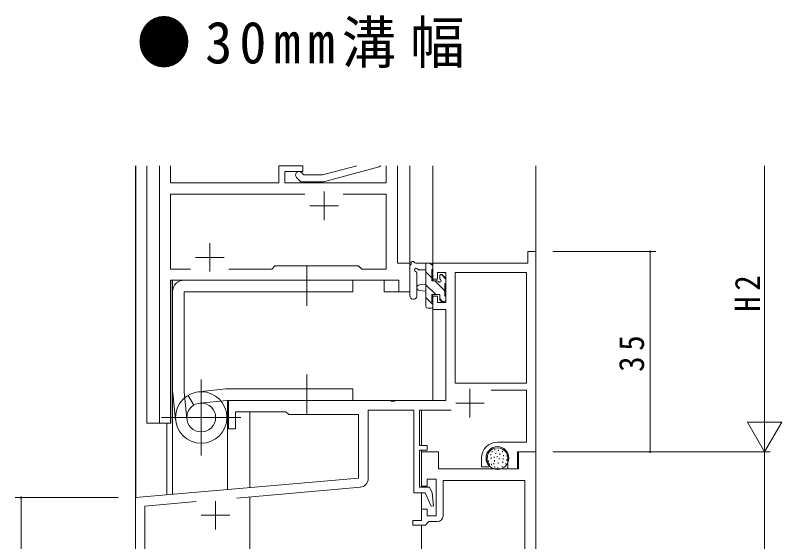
# Model space of a CAD drawing. Units: millimetres, scale not verified. Extents: x -567 to 567, y -403 to 403.
# Drawn here: x -363.7 to -229.7, y -121.4 to -29.3 of the extents above; entities that cross this region are included whole.
import ezdxf

# ---------------------------------------------------------------- set-up
doc = ezdxf.new("R2010")
doc.units = ezdxf.units.MM
doc.header["$LTSCALE"] = 2
doc.layers.add('0-2_USER1', color=7, linetype='Continuous')
for name, color, linetype, lineweight in [('0-3_YKK_11', 7, 'Continuous', 18), ('0-4_YKK_12', 2, 'Continuous', 18), ('0-5_YKK_13', 4, 'Continuous', 18), ('0-6_YKK_D', 6, 'Continuous', 18)]:
    doc.layers.add(name, color=color, linetype=linetype, lineweight=lineweight)
doc.styles.add('ＭＳ ゴシック', font='')
doc.styles.get('ＭＳ ゴシック').set_extended_font_data('MS Gothic')

msp = doc.modelspace()

# ---------------------------------------------------------------- linework, layer by layer
at = {"layer": '0-3_YKK_11'}
for p, q in [((-338.526, -100.643), (-338.526, -55.642)), ((-336.596, -55.642), (-336.596, -58.643)), ((-317.626, -55.643), (-313.426, -55.643)), ((-317.626, -58.643), (-317.626, -55.643)), ((-313.426, -55.643), (-313.426, -56.643)), ((-309.987, -57.243), (-304.013, -55.642)), ((-300.097, -55.835), (-309.829, -58.443)), ((-299.819, -55.642), (-300.097, -55.835)), ((-298.856, -58.643), (-298.856, -55.642)), ((-296.926, -55.642), (-296.926, -72.643)), ((-316.626, -56.643), (-316.626, -58.643)), ((-313.426, -56.643), (-316.626, -56.643)), ((-313.702, -56.818), (-313.277, -57.243)), ((-313.277, -57.243), (-309.987, -57.243)), ((-336.596, -58.643), (-317.626, -58.643)), ((-316.626, -58.643), (-298.856, -58.643)), ((-313.775, -58.443), (-314.55, -57.667)), ((-309.829, -58.443), (-313.775, -58.443)), ((-309.726, -60.143), (-309.726, -65.143)), ((-336.596, -60.573), (-336.596, -73.713)), ((-313.076, -60.573), (-336.596, -60.573)), ((-298.856, -60.573), (-306.376, -60.573)), ((-298.856, -73.713), (-298.856, -60.573)), ((-312.226, -62.643), (-307.226, -62.643)), ((-329.726, -69.143), (-329.726, -74.143)), ((-274.126, -70.642), (-274.126, -72.642)), ((-272.726, -70.642), (-274.126, -70.642)), ((-272.726, -105.642), (-272.726, -70.642)), ((-332.226, -71.643), (-327.226, -71.643)), ((-318.896, -73.713), (-318.326, -73.143)), ((-318.326, -73.143), (-303.726, -73.143)), ((-303.726, -73.143), (-303.156, -73.713)), ((-296.926, -72.643), (-294.726, -72.643)), ((-294.726, -72.643), (-294.726, -77.643)), ((-290.726, -72.642), (-290.726, -75.442)), ((-274.126, -72.642), (-290.726, -72.642)), ((-336.596, -73.713), (-333.076, -73.713)), ((-326.376, -73.713), (-318.896, -73.713)), ((-303.156, -73.713), (-298.856, -73.713)), ((-289.926, -74.272), (-288.426, -74.272)), ((-289.926, -75.442), (-289.926, -74.272)), ((-288.426, -74.272), (-288.426, -79.542)), ((-286.796, -74.272), (-286.796, -93.642)), ((-274.356, -74.272), (-286.796, -74.272)), ((-286.796, -74.272), (-286.796, -93.642)), ((-274.356, -93.642), (-274.356, -74.272)), ((-336.596, -75.643), (-336.596, -100.643)), ((-296.656, -75.643), (-336.596, -75.643)), ((-296.656, -77.643), (-296.656, -75.643)), ((-290.726, -75.442), (-289.926, -75.442)), ((-294.726, -77.643), (-296.656, -77.643)), ((-290.726, -78.442), (-290.726, -80.742)), ((-289.926, -78.442), (-290.726, -78.442)), ((-289.926, -79.542), (-289.926, -78.442)), ((-288.426, -79.542), (-289.926, -79.542)), ((-290.726, -80.742), (-288.426, -80.742)), ((-288.426, -80.742), (-288.426, -96.642)), ((-286.796, -93.642), (-274.356, -93.642)), ((-284.226, -94.642), (-284.226, -99.642)), ((-280.518, -94.842), (-274.356, -94.842)), ((-274.356, -94.842), (-274.356, -103.942)), ((-326.426, -96.642), (-326.426, -101.642)), ((-298.184, -96.642), (-326.426, -96.642)), ((-298.001, -96.762), (-298.184, -96.642)), ((-297.451, -96.762), (-298.001, -96.762)), ((-297.268, -96.642), (-297.451, -96.762)), ((-288.426, -96.642), (-297.268, -96.642)), ((-286.726, -97.142), (-281.726, -97.142)), ((-325.226, -98.642), (-316.426, -98.642)), ((-325.226, -101.642), (-325.226, -98.642)), ((-316.426, -98.642), (-315.926, -99.142)), ((-315.926, -99.142), (-303.726, -99.142)), ((-303.726, -99.142), (-303.726, -110.23)), ((-302.026, -98.342), (-294.026, -98.342)), ((-302.026, -110.343), (-302.026, -98.342)), ((-294.026, -98.342), (-294.026, -112.842)), ((-293.026, -98.342), (-287.512, -98.342)), ((-293.026, -104.542), (-293.026, -98.342)), ((-336.596, -100.643), (-338.526, -100.643)), ((-326.426, -101.642), (-325.226, -101.642)), ((-274.356, -103.942), (-279.426, -103.942)), ((-291.726, -104.542), (-293.026, -104.542)), ((-293.026, -105.342), (-291.726, -105.342)), ((-293.026, -111.842), (-293.026, -105.342)), ((-292.726, -105.642), (-292.726, -111.642)), ((-289.726, -105.642), (-292.726, -105.642)), ((-291.726, -105.342), (-291.726, -104.542)), ((-289.726, -108.642), (-289.726, -105.642)), ((-275.926, -105.642), (-272.726, -105.642)), ((-275.926, -108.642), (-275.926, -105.642)), ((-275.726, -105.642), (-275.726, -108.642)), ((-272.726, -105.642), (-275.726, -105.642)), ((-272.726, -165.642), (-272.726, -105.642)), ((-282.226, -106.742), (-282.226, -108.242)), ((-281.226, -107.003), (-281.226, -106.742)), ((-277.626, -106.742), (-277.626, -108.642)), ((-282.226, -108.242), (-280.95, -108.242)), ((-280.95, -108.242), (-280.79, -107.854)), ((-280.79, -107.854), (-280.933, -107.711)), ((-275.726, -108.642), (-289.726, -108.642)), ((-277.626, -108.642), (-275.926, -108.642)), ((-303.726, -110.23), (-342.726, -113.642)), ((-291.726, -110.442), (-290.126, -110.442)), ((-291.726, -111.642), (-291.726, -110.442)), ((-290.126, -110.442), (-290.126, -116.842)), ((-288.926, -110.642), (-274.656, -110.642)), ((-288.926, -116.842), (-288.926, -110.642)), ((-274.656, -110.642), (-274.656, -123.216)), ((-324.975, -113.725), (-303.395, -111.837)), ((-291.284, -111.842), (-293.026, -111.842)), ((-292.726, -111.642), (-291.726, -111.642)), ((-290.818, -112.842), (-291.284, -111.842)), ((-342.726, -113.642), (-342.726, -141.642)), ((-294.026, -112.842), (-292.073, -112.842)), ((-292.073, -112.842), (-290.993, -115.157)), ((-290.624, -115.059), (-290.818, -112.842)), ((-341.096, -115.135), (-332.129, -114.351)), ((-341.096, -133.684), (-341.096, -115.135)), ((-328.726, -114.242), (-328.726, -119.242)), ((-290.993, -115.157), (-290.624, -115.059)), ((-292.726, -115.642), (-292.726, -117.642)), ((-291.726, -115.642), (-292.726, -115.642)), ((-291.726, -116.842), (-291.726, -115.642)), ((-331.226, -116.742), (-326.226, -116.742)), ((-294.226, -117.642), (-294.226, -118.442)), ((-292.726, -117.642), (-294.226, -117.642)), ((-290.126, -116.842), (-291.726, -116.842)), ((-291.726, -118.142), (-291.426, -117.842)), ((-291.426, -117.842), (-289.926, -117.842)), ((-294.226, -118.442), (-292.026, -118.442)), ((-292.026, -118.442), (-291.726, -118.142))]:
    msp.add_line(p, q, dxfattribs=at)
for centre, radius, start, end in [((-314.126, -57.243), 0.6, 45, 225), ((-279.426, -106.742), 2.8, 90.00001, 179.99999), ((-279.426, -106.742), 1.8, 359.99999, 180.00001), ((-280.226, -107.003), 1, 179.99998, 224.99997), ((-303.526, -110.343), 1.5, 275, 0.00001), ((-289.926, -116.842), 1, 270.00001, 359.99999)]:
    msp.add_arc(centre, radius, start, end, dxfattribs=at)
at = {"layer": '0-4_YKK_12'}
for p, q in [((-342.726, -215.642), (-342.726, -55.642)), ((-342.726, -215.642), (-342.726, -55.642)), ((-342.626, -113.693), (-342.626, -55.642)), ((-340.726, -100.643), (-340.726, -55.642)), ((-294.726, -77.643), (-294.726, -55.642)), ((-290.726, -72.643), (-290.726, -55.642)), ((-272.726, -215.642), (-272.726, -55.642)), ((-290.726, -70.5), (-290.726, -75.742)), ((-336.526, -75.643), (-299.226, -75.643)), ((-336.526, -100.643), (-336.526, -75.643)), ((-336.226, -113.073), (-336.226, -75.643)), ((-299.226, -75.643), (-299.226, -77.643)), ((-299.226, -77.643), (-294.726, -77.643)), ((-290.726, -78.142), (-290.726, -96.643)), ((-290.726, -96.643), (-326.626, -96.643)), ((-326.626, -112.233), (-326.626, -96.643)), ((-322.726, -111.892), (-322.726, -98.642)), ((-292.728, -104.542), (-292.728, -98.342)), ((-336.526, -100.643), (-340.726, -100.643)), ((-337.226, -113.161), (-337.226, -100.643)), ((-292.728, -111.842), (-292.728, -105.342)), ((-322.726, -141.642), (-322.726, -113.528)), ((-292.728, -117.342), (-292.728, -112.842)), ((-292.728, -141.642), (-292.728, -118.442))]:
    msp.add_line(p, q, dxfattribs=at)
at = {"layer": '0-5_YKK_13'}
for p, q in [((-312.726, -73.143), (-312.726, -80.143)), ((-294.726, -78.37), (-294.726, -73.208)), ((-291.026, -72.642), (-293.706, -72.642)), ((-291.926, -72.642), (-291.926, -80.242)), ((-290.726, -73.151), (-291.235, -72.642)), ((-290.726, -73.542), (-290.726, -72.942)), ((-293.526, -78.37), (-293.523, -74.409)), ((-293.106, -73.842), (-291.926, -73.842)), ((-290.926, -75.196), (-291.926, -74.196)), ((-290.926, -75.742), (-290.926, -73.742)), ((-289.526, -74.942), (-289.526, -75.281)), ((-288.426, -75.451), (-289.235, -74.642)), ((-288.514, -75.23), (-289.014, -74.73)), ((-304.722, -75.643), (-334.222, -75.643)), ((-304.722, -77.643), (-304.722, -75.643)), ((-291.926, -76.342), (-293.07, -76.444)), ((-289.987, -75.742), (-290.926, -75.742)), ((-288.626, -77.496), (-290.38, -75.742)), ((-288.626, -78.342), (-288.626, -76.242)), ((-288.426, -76.042), (-288.426, -75.442)), ((-336.222, -77.643), (-336.222, -95.142)), ((-334.222, -95.143), (-334.222, -77.643)), ((-304.722, -77.643), (-334.222, -77.643)), ((-291.926, -77.542), (-293.07, -77.44)), ((-290.225, -78.142), (-291.926, -76.441)), ((-290.726, -79.886), (-291.926, -78.686)), ((-290.926, -78.142), (-289.526, -78.142)), ((-290.926, -79.442), (-290.926, -78.142)), ((-289.526, -78.142), (-289.526, -79.042)), ((-289.025, -79.342), (-289.526, -78.841)), ((-288.426, -79.042), (-288.426, -78.542)), ((-290.726, -80.242), (-290.726, -79.642)), ((-289.226, -79.342), (-288.726, -79.342)), ((-291.626, -80.542), (-291.026, -80.542)), ((-312.726, -99.143), (-312.726, -92.143)), ((-331.222, -106.291), (-331.222, -92.994)), ((-331.222, -106.143), (-331.222, -93.143)), ((-326.936, -94.654), (-331.704, -95.169)), ((-326.936, -94.654), (-331.704, -95.169)), ((-326.722, -94.643), (-304.726, -94.643)), ((-304.726, -96.643), (-304.726, -94.643)), ((-336.21, -95.357), (-335.696, -100.125)), ((-333.734, -99.9), (-334.222, -95.143)), ((-333.515, -95.771), (-332.508, -97.47)), ((-326.722, -96.643), (-331.479, -97.131)), ((-326.722, -96.643), (-304.726, -96.643)), ((-338.151, -99.643), (-324.292, -99.643)), ((-324.722, -99.643), (-337.722, -99.643)), ((-280.345, -105.505), (-280.345, -105.705)), ((-279.885, -105.183), (-279.885, -105.383)), ((-279.724, -105.804), (-279.724, -106.004)), ((-279.264, -105.298), (-279.264, -105.498)), ((-278.528, -105.482), (-278.528, -105.682)), ((-281.15, -106.379), (-281.15, -106.579)), ((-280.989, -107.138), (-280.989, -107.338)), ((-280.598, -106.057), (-280.598, -106.257)), ((-280.529, -106.655), (-280.529, -106.855)), ((-280, -106.517), (-280, -106.717)), ((-279.954, -107.115), (-279.954, -107.315)), ((-279.471, -106.402), (-279.471, -106.602)), ((-279.103, -106.747), (-279.103, -106.947)), ((-279.011, -105.942), (-279.011, -106.142)), ((-278.436, -106.793), (-278.436, -106.993)), ((-278.39, -106.218), (-278.39, -106.418)), ((-277.769, -106.954), (-277.769, -107.154)), ((-277.7, -106.241), (-277.7, -106.441)), ((-280.483, -107.759), (-280.483, -107.959)), ((-280.046, -107.621), (-280.046, -107.821)), ((-279.885, -108.196), (-279.885, -108.396)), ((-279.333, -108.38), (-279.333, -108.58)), ((-279.31, -107.506), (-279.31, -107.706)), ((-278.62, -108.15), (-278.62, -108.35)), ((-278.482, -107.345), (-278.482, -107.545)), ((-277.976, -107.621), (-277.976, -107.821))]:
    msp.add_line(p, q, dxfattribs=at)
for centre, radius in [((-331.222, -99.643), 4.5), ((-331.222, -99.643), 2.525), ((-279.426, -106.741), 2)]:
    msp.add_circle(centre, radius, dxfattribs=at)
for centre, radius, start, end in [((-294.226, -72.642), 0.3, 30, 190.52878), ((-294.426, -73.208), 0.3, 130.52878, 180), ((-294.816, -72.752), 0.3, 310.52878, 10.52878), ((-293.706, -72.342), 0.3, 210, 270), ((-293.626, -73.842), 0.3, 30, 250.81024), ((-293.106, -73.542), 0.3, 210, 270), ((-291.026, -72.942), 0.3, 0, 90), ((-290.926, -73.542), 0.2, 270, 0), ((-293.823, -74.409), 0.3, 359.95977, 70.81024), ((-289.226, -74.942), 0.3, 45, 180), ((-334.222, -77.643), 2, 90, 180), ((-289.987, -76.042), 0.3, 33.05573, 90), ((-289.526, -75.742), 0.25, 213.05573, 56.94427), ((-289.226, -75.281), 0.3, 180, 236.94427), ((-288.626, -76.042), 0.2, 270, 0), ((-288.726, -75.442), 0.3, 0, 45), ((-293.026, -76.942), 0.5, 95.09207, 264.90793), ((-294.126, -78.369), 0.6, 179.95977, 359.95977), ((-289.226, -79.042), 0.3, 180, 270), ((-288.726, -79.042), 0.3, 270, 0), ((-288.626, -78.542), 0.2, 0, 90), ((-291.626, -80.242), 0.3, 180, 270), ((-291.026, -80.242), 0.3, 270, 0), ((-290.926, -79.642), 0.2, 0, 90), ((-326.722, -96.643), 2, 90.00003, 96.15771), ((-334.222, -95.143), 2, 179.99075, 186.15767)]:
    msp.add_arc(centre, radius, start, end, dxfattribs=at)
at = {"layer": '0-6_YKK_D'}
for p, q in [((-232.726, -55.642), (-232.726, -99.642)), ((-269.726, -70.642), (-251.726, -70.642)), ((-252.726, -105.642), (-252.726, -70.642)), ((-232.726, -105.642), (-232.726, -95.25)), ((-229.726, -100.446), (-235.726, -100.446)), ((-232.726, -105.642), (-235.726, -100.446)), ((-232.726, -105.642), (-229.726, -100.446)), ((-269.726, -105.642), (-251.726, -105.642)), ((-269.726, -105.642), (-231.726, -105.642)), ((-269.726, -105.642), (-231.726, -105.642)), ((-232.726, -105.642), (-232.726, -165.642)), ((-345.726, -113.642), (-363.726, -113.642)), ((-362.726, -165.641), (-362.726, -113.642))]:
    msp.add_line(p, q, dxfattribs=at)
for centre, start, end in [((-252.726, -70.642), 90, 270), ((-252.726, -70.642), 270, 90), ((-252.726, -105.642), 90, 270), ((-252.726, -105.642), 270, 90), ((-362.726, -113.642), 90, 270), ((-362.726, -113.642), 270, 90)]:
    msp.add_arc(centre, 0.106, start, end, dxfattribs=at)

# ---------------------------------------------------------------- texts
at = {"layer": '0-2_USER1', "insert": (-342.494, -38.538), "char_height": 7.331, "attachment_point": 7, "style": 'ＭＳ ゴシック'}
msp.add_mtext('\\T1.26;\\W0.95;●30mm溝幅', dxfattribs=at)
at = {"layer": '0-6_YKK_D', "color": 7, "char_height": 4.399, "attachment_point": 7, "rotation": 90, "style": 'ＭＳ ゴシック'}
for s, insert in [('\\T1.37;\\W0.9;H2', (-233.526, -81.162)), ('\\T1.37;\\W0.9;35', (-253.726, -91.662))]:
    msp.add_mtext(s, dxfattribs=dict(at, insert=insert))

doc.saveas('drawing.dxf')
